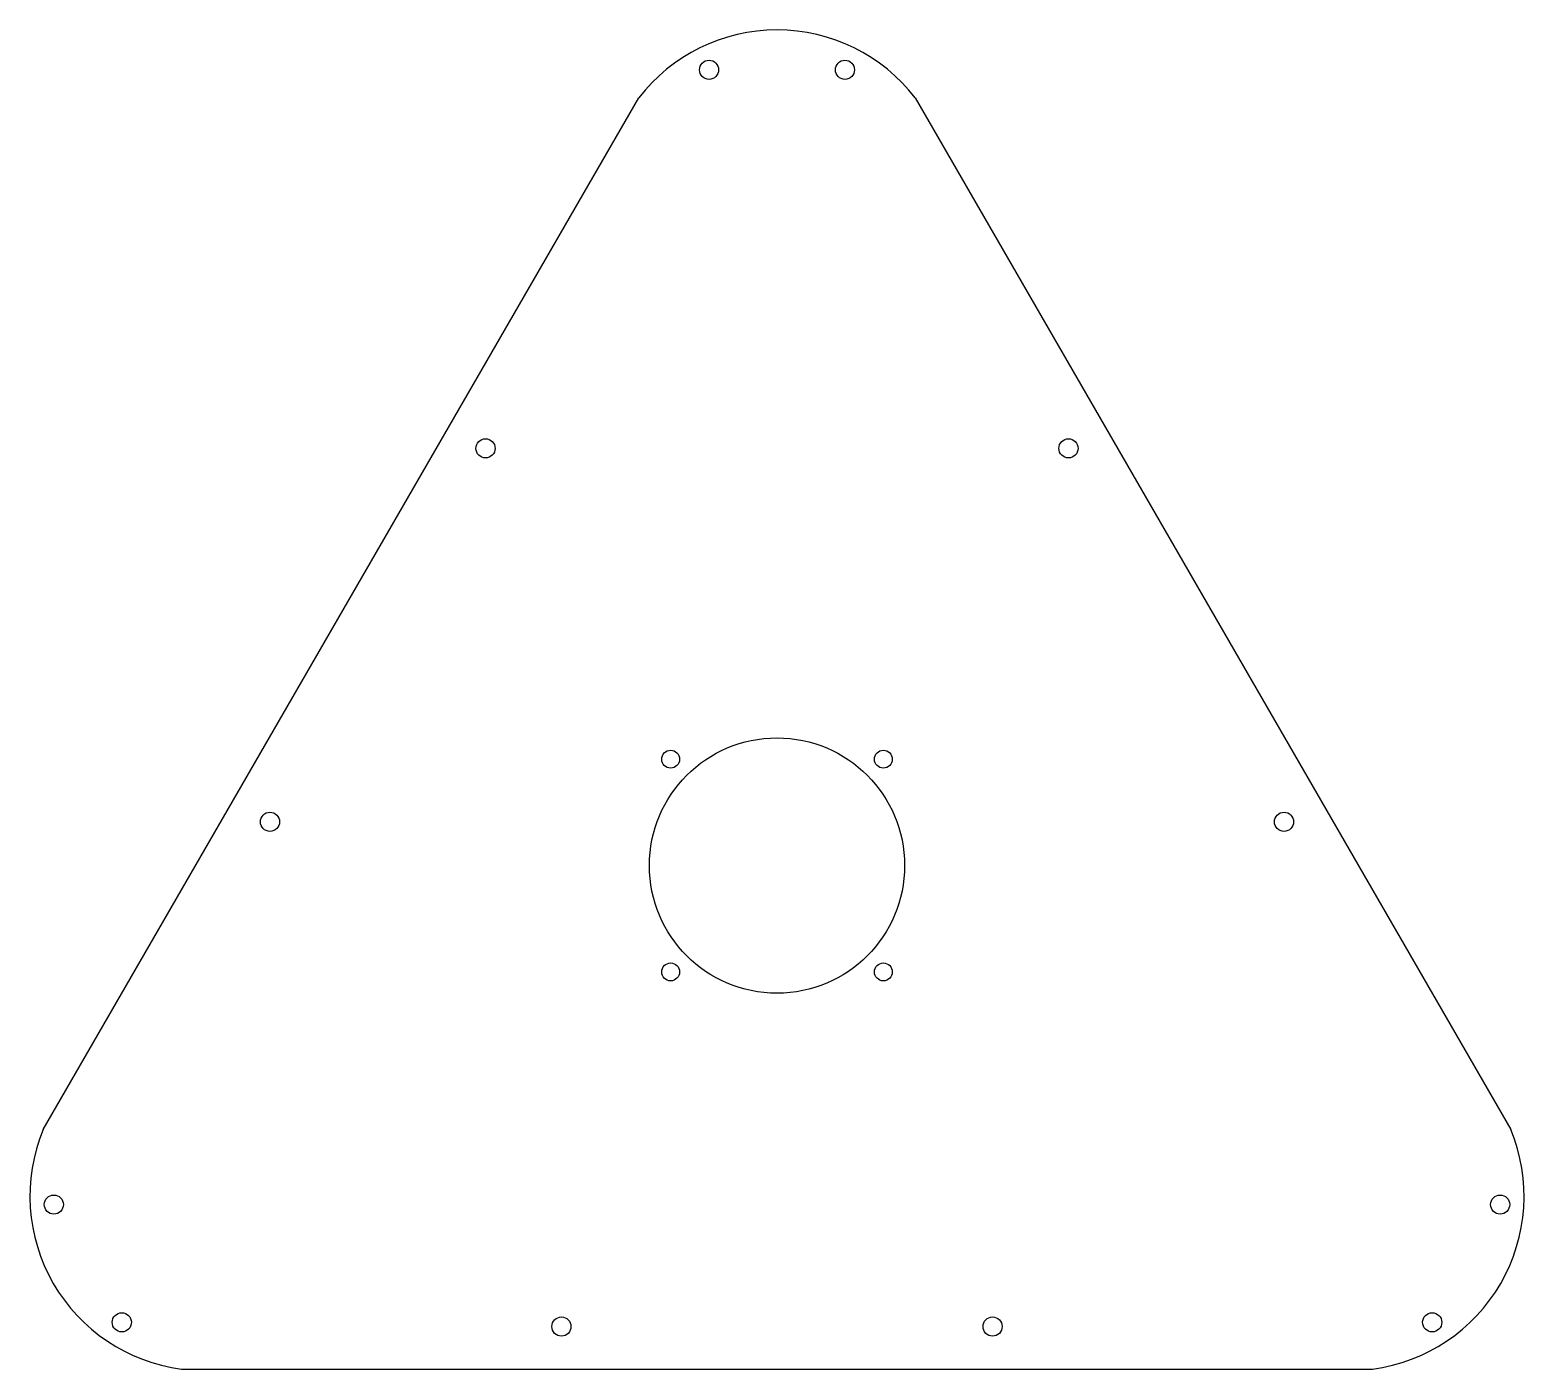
# Model space of a CAD drawing. Header units: millimetres. Extents: x 29 to 381, y 0 to 315.
import ezdxf

# ---------------------------------------------------------------- set-up
doc = ezdxf.new("R2010")
doc.units = ezdxf.units.MM
doc.layers.get('0').update_dxf_attribs({"color": 1})

msp = doc.modelspace()

# ---------------------------------------------------------------- linework, layer by layer
for p, q in [((32.5, 56.29), (172.5, 298.78)), ((237.5, 298.78), (377.5, 56.29)), ((65, 0), (345, 0))]:
    msp.add_line(p, q)
for centre, radius in [((189.03, 305.4), 2.25), ((220.97, 305.4), 2.25), ((136.5, 216.42), 2.25), ((273.5, 216.42), 2.25), ((205, 118.36), 30), ((180, 143.35), 2.1), ((230, 143.35), 2.1), ((85.83, 128.65), 2.25), ((324.17, 128.65), 2.25), ((180, 93.36), 2.1), ((230, 93.36), 2.1), ((35.03, 38.67), 2.25), ((374.97, 38.67), 2.25), ((51, 11), 2.25), ((154.33, 10), 2.25), ((255.67, 10), 2.25), ((359, 11), 2.25)]:
    msp.add_circle(centre, radius)
for centre, start, end in [((205, 273.77), 37.5772, 142.4228), ((70.41, 40.65), 157.5772, 262.4228), ((339.59, 40.65), 277.5772, 22.4228)]:
    msp.add_arc(centre, 41.01, start, end)

doc.saveas('drawing.dxf')
